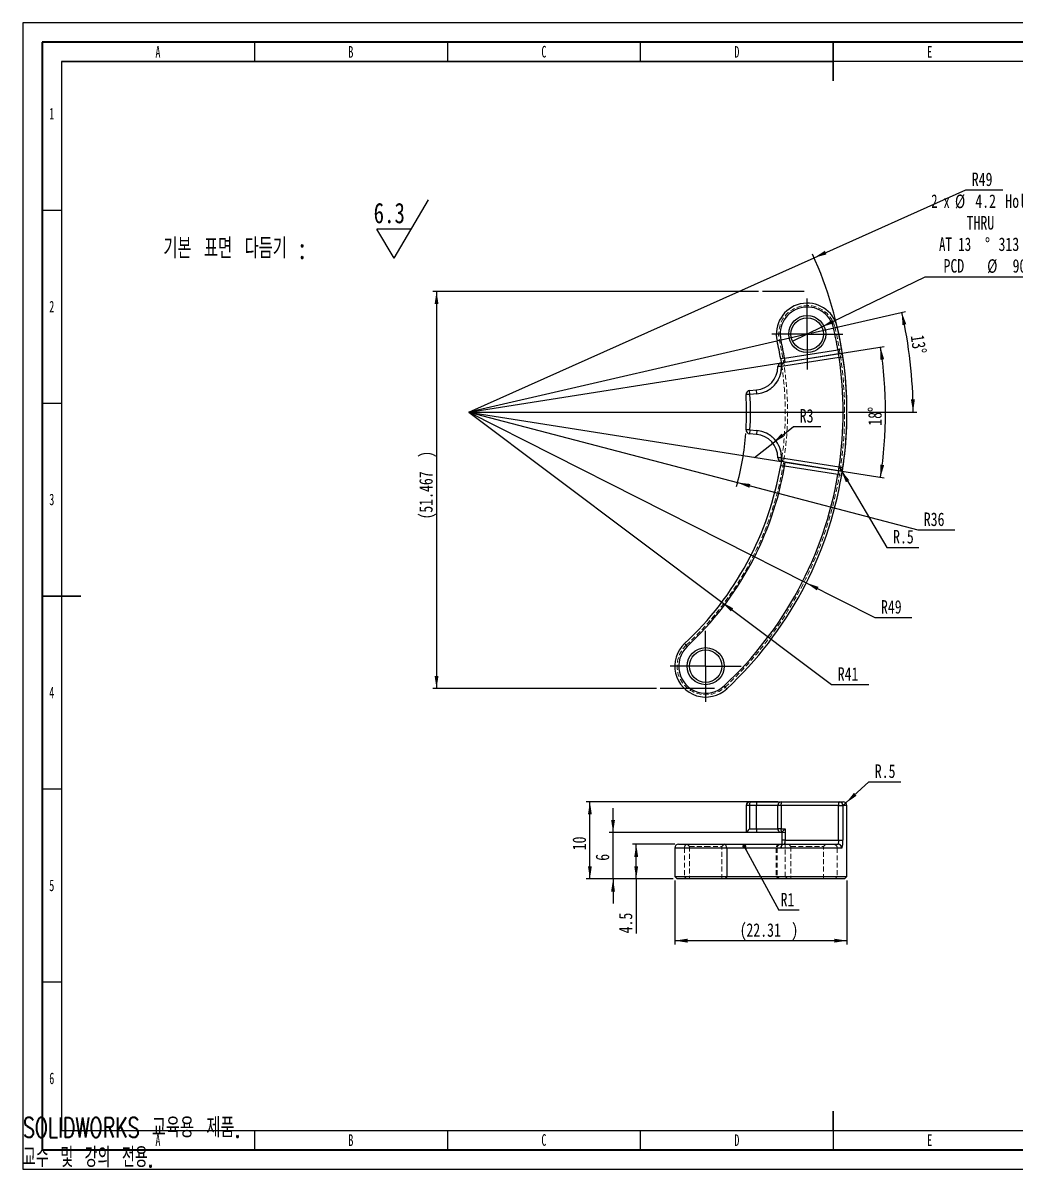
# Model space of a CAD drawing. Header units: millimetres. Extents: x 0 to 420, y 1 to 298.
# Drawn here: x 0 to 257.1, y 1 to 298 of the extents above; entities that cross this region are included whole.
import ezdxf

# ---------------------------------------------------------------- set-up
doc = ezdxf.new("R2010")
doc.units = ezdxf.units.MM
doc.linetypes.add('CENTERX2', pattern=[20.32, 12.7, -2.54, 2.54, -2.54])
doc.linetypes.add('HIDDEN', pattern=[1.905, 1.27, -0.635])
for name, color, linetype in [('SLD-0', 179, 'Continuous'), ('가는실선', 7, 'Continuous'), ('레이어10', 30, 'Continuous'), ('중심선', 1, 'CENTERX2'), ('치수선', 104, 'Continuous')]:
    doc.layers.add(name, color=color, linetype=linetype)
doc.layers.add('도면층1', color=4, linetype='Continuous', lineweight=35)
doc.layers.add('도면층2', color=3, linetype='Continuous', lineweight=25)
doc.styles.add('SLDTEXTSTYLE0', font='TXT', dxfattribs={"width": 0.681818, "bigfont": 'bigfont'})
doc.styles.add('SLDTEXTSTYLE1', font='TXT', dxfattribs={"width": 0.75})
doc.styles.add('SLDTEXTSTYLE11', font='TXT', dxfattribs={"width": 0.666667})
doc.styles.add('SLDTEXTSTYLE12', font='TXT', dxfattribs={"width": 0.7})
doc.styles.add('SLDTEXTSTYLE13', font='TXT', dxfattribs={"width": 0.7, "bigfont": 'bigfont'})
doc.styles.add('SLDTEXTSTYLE14', font='TXT', dxfattribs={"width": 0.645455, "bigfont": 'bigfont'})
doc.styles.add('SLDTEXTSTYLE7', font='TXT', dxfattribs={"width": 0.638186})
doc.dimstyles.new('SLDDIMSTYLE0', dxfattribs={"dimtxt": 3.5, "dimasz": 3.302, "dimexe": 0, "dimexo": 0.0625, "dimgap": 0.875, "dimtad": 1, "dimdec": 3, "dimlfac": 0.5, "dimrnd": 1e-09, "dimzin": 12, "dimdsep": 46, "dimtxsty": 'SLDTEXTSTYLE1', "dimsah": 1, "dimcen": 0.09, "dimadec": 0, "dimazin": 3, "dimtfac": 1, "dimtdec": 3, "dimtmove": 0, "dimatfit": 0, "dimfxl": 1, "dimfrac": 2, "dimtolj": 1, "dimtzin": 12, "dimarcsym": 0})
doc.dimstyles.new('SLDDIMSTYLE1', dxfattribs={"dimtxt": 3.5, "dimasz": 3.302, "dimexe": 0, "dimexo": 0.0625, "dimgap": 0.875, "dimtad": 0, "dimtih": 1, "dimtoh": 1, "dimdec": 3, "dimlfac": 0.5, "dimrnd": 1e-09, "dimzin": 12, "dimdsep": 46, "dimtxsty": 'SLDTEXTSTYLE1', "dimsah": 1, "dimcen": 0, "dimadec": 0, "dimazin": 3, "dimtfac": 1, "dimtdec": 3, "dimtofl": 0, "dimtmove": 0, "dimatfit": 3, "dimfxl": 1, "dimfrac": 2, "dimtolj": 1, "dimtzin": 12, "dimarcsym": 0})
doc.dimstyles.new('SLDDIMSTYLE2', dxfattribs={"dimtxt": 3.5, "dimasz": 3.302, "dimexe": 0, "dimexo": 0.0625, "dimgap": 0.875, "dimtad": 1, "dimdec": 3, "dimlfac": 0.5, "dimrnd": 1e-09, "dimzin": 12, "dimdsep": 46, "dimtxsty": 'SLDTEXTSTYLE1', "dimsah": 1, "dimcen": 0.09, "dimadec": 0, "dimazin": 3, "dimtfac": 1, "dimtdec": 3, "dimtofl": 0, "dimtmove": 0, "dimatfit": 3, "dimfxl": 1, "dimfrac": 2, "dimtolj": 1, "dimtzin": 12, "dimarcsym": 0})
doc.dimstyles.new('SLDDIMSTYLE3', dxfattribs={"dimtxt": 0.18, "dimasz": 1.016, "dimexe": 0, "dimexo": 0.0625, "dimgap": 0, "dimtad": 0, "dimtih": 1, "dimtoh": 1, "dimdec": 0, "dimrnd": 1e-09, "dimzin": 0, "dimdsep": 46, "dimtxsty": 'Standard', "dimblk1": 'DOT', "dimblk2": 'DOT', "dimsah": 1, "dimcen": 0.09, "dimadec": 0, "dimazin": 0, "dimtfac": 1.016, "dimtdec": 0, "dimtofl": 0, "dimtmove": 0, "dimatfit": 3, "dimldrblk": 'DOT', "dimfxl": 1, "dimfrac": 2, "dimtolj": 1, "dimtzin": 0, "dimarcsym": 0})
doc.dimstyles.new('SLDDIMSTYLE4', dxfattribs={"dimtxt": 3.5, "dimasz": 3.302, "dimexe": 0, "dimexo": 0.0625, "dimgap": 0.875, "dimtad": 1, "dimdec": 4, "dimlfac": 0.5, "dimzin": 12, "dimdsep": 46, "dimtxsty": 'SLDTEXTSTYLE1', "dimsah": 1, "dimcen": 0.09, "dimazin": 3, "dimtfac": 1, "dimtofl": 0, "dimtmove": 0, "dimatfit": 3, "dimfxl": 1, "dimfrac": 2, "dimtolj": 1, "dimtzin": 12, "dimarcsym": 0})
doc.dimstyles.new('SLDDIMSTYLE5', dxfattribs={"dimtxt": 3.5, "dimasz": 3.302, "dimexe": 0, "dimexo": 0.0625, "dimgap": 0.875, "dimtad": 0, "dimtih": 1, "dimtoh": 1, "dimdec": 3, "dimlfac": 0.5, "dimrnd": 1e-09, "dimzin": 12, "dimdsep": 46, "dimtxsty": 'SLDTEXTSTYLE1', "dimblk1": 'NONE', "dimsah": 1, "dimcen": 0, "dimadec": 0, "dimazin": 3, "dimtfac": 1, "dimtdec": 3, "dimtmove": 0, "dimatfit": 3, "dimldrblk": 'NONE', "dimfxl": 1, "dimfrac": 2, "dimtolj": 1, "dimtzin": 12, "dimarcsym": 0})

# ---------------------------------------------------------------- blocks, each defined once
blk = doc.blocks.new('SW_NOTE_0')
at = {"layer": '가는실선', "color": 0}
for p, q in [((59.78, 1.56), (68.7, 16.68)), ((59.78, 1.56), (55.32, 9.12)), ((64.24, 9.12), (55.32, 9.12))]:
    blk.add_line(p, q, dxfattribs=at)
at = {"layer": '가는실선', "color": 0, "attachment_point": 1}
for s, insert, char_height, style in [('6.3', (54.49, 15.94), 5.292, 'SLDTEXTSTYLE1'), ('기본 표면 다듬기 :', (0, 6.82), 5.2917, 'SLDTEXTSTYLE0')]:
    blk.add_mtext(s, dxfattribs=dict(at, insert=insert, char_height=char_height, style=style))
blk = doc.blocks.new('_D')
at = {"layer": '치수선', "transparency": 16777216}
for p, q in [((152.94, 88.19), (152.94, 94.54)), ((195.63, 88.19), (151.94, 88.19)), ((152.94, 76.19), (152.94, 88.19)), ((168.54, 76.19), (151.94, 76.19)), ((152.94, 76.19), (152.94, 69.84))]:
    blk.add_line(p, q, dxfattribs=at)
for points in [[(152.94, 88.19), (153.44, 91.49), (152.43, 91.49)], [(152.94, 76.19), (152.43, 72.89), (153.44, 72.89)]]:
    blk.add_solid(points, dxfattribs=at)
at = {"layer": '치수선', "transparency": 16777216, "insert": (148.42, 80.89), "char_height": 3.5, "attachment_point": 1, "rotation": 90, "style": 'SLDTEXTSTYLE1'}
blk.add_mtext('6', dxfattribs=at)
blk = doc.blocks.new('_D_1')
at = {"layer": '레이어10', "transparency": 16777216}
for p, q in [((195.63, 96.19), (145.94, 96.19)), ((146.94, 76.19), (146.94, 96.19)), ((168.54, 76.19), (145.94, 76.19))]:
    blk.add_line(p, q, dxfattribs=at)
for points in [[(146.94, 96.19), (146.43, 92.89), (147.44, 92.89)], [(146.94, 76.19), (147.44, 79.49), (146.43, 79.49)]]:
    blk.add_solid(points, dxfattribs=at)
at = {"layer": '레이어10', "transparency": 16777216, "insert": (142.42, 83.6), "char_height": 3.5, "attachment_point": 1, "rotation": 90, "style": 'SLDTEXTSTYLE1'}
blk.add_mtext('10', dxfattribs=at)
blk = doc.blocks.new('_D_2')
at = {"layer": '치수선', "transparency": 16777216}
for p, q in [((213.29, 95.87), (219.18, 101.35)), ((219.18, 101.35), (227.48, 101.35)), ((212.56, 95.19), (213.29, 95.87))]:
    blk.add_line(p, q, dxfattribs=at)
blk.add_solid([(213.29, 95.87), (216.05, 97.74), (215.36, 98.49)], dxfattribs=at)
at = {"layer": '치수선', "transparency": 16777216, "insert": (220.77, 105.86), "char_height": 3.5, "attachment_point": 1, "style": 'SLDTEXTSTYLE1'}
blk.add_mtext('R.5', dxfattribs=at)
blk = doc.blocks.new('_D_3')
at = {"layer": '치수선', "transparency": 16777216}
for p, q in [((168.94, 85.19), (157.94, 85.19)), ((158.94, 76.19), (158.94, 85.19)), ((168.54, 76.19), (157.94, 76.19)), ((158.94, 76.19), (158.94, 62.08))]:
    blk.add_line(p, q, dxfattribs=at)
for points in [[(158.94, 85.19), (158.43, 81.89), (159.44, 81.89)], [(158.94, 76.19), (159.44, 79.49), (158.43, 79.49)]]:
    blk.add_solid(points, dxfattribs=at)
at = {"layer": '치수선', "transparency": 16777216, "insert": (154.42, 62.08), "char_height": 3.5, "attachment_point": 1, "rotation": 90, "style": 'SLDTEXTSTYLE1'}
blk.add_mtext('4.5', dxfattribs=at)
blk = doc.blocks.new('_D_4')
at = {"layer": '레이어10', "transparency": 16777216}
for p, q in [((168.94, 75.79), (168.94, 59.19)), ((213.56, 75.79), (213.56, 59.19)), ((168.94, 60.19), (213.56, 60.19))]:
    blk.add_line(p, q, dxfattribs=at)
for points in [[(168.94, 60.19), (172.24, 59.68), (172.24, 60.7)], [(213.56, 60.19), (210.25, 60.7), (210.25, 59.68)]]:
    blk.add_solid(points, dxfattribs=at)
at = {"layer": '레이어10', "transparency": 16777216, "char_height": 3.5, "attachment_point": 1, "style": 'SLDTEXTSTYLE1'}
for s, insert in [('(', (185.78, 64.7)), ('22.31', (187.5, 64.7)), (')', (199.14, 64.7))]:
    blk.add_mtext(s, dxfattribs=dict(at, insert=insert))
blk = doc.blocks.new('SW_NOTE_0_1')
at = {"layer": '치수선', "color": 0}
blk.add_line((5.3, 0), (0, 0), dxfattribs=at)
at = {"layer": '치수선', "color": 0, "insert": (0.49, 4.5), "char_height": 3.5, "attachment_point": 1, "style": 'SLDTEXTSTYLE1'}
blk.add_mtext('R1', dxfattribs=at)
blk = doc.blocks.new('_Dot')
at = {"color": 0, "linetype": 'ByBlock', "lineweight": -2}
blk.add_line((-0.5, 0), (-1, 0), dxfattribs=at)
at = {"color": 0, "linetype": 'ByBlock', "const_width": 0.5}
blk.add_lwpolyline([(-0.25, 0, 1), (0.25, 0, 1)], format="xyb", close=True, dxfattribs=at)
blk = doc.blocks.new('_D_5')
at = {"layer": '치수선', "transparency": 16777216}
for p, q in [((204.22, 217.61), (228.71, 223.26)), ((213.96, 197.14), (231.69, 197.14))]:
    blk.add_line(p, q, dxfattribs=at)
blk.add_arc((115.56, 197.14), 115.13, 0, 13, dxfattribs=at)
for points in [[(227.74, 223.04), (227.94, 219.7), (228.93, 219.92)], [(230.69, 197.14), (231.15, 200.44), (230.13, 200.43)]]:
    blk.add_solid(points, dxfattribs=at)
at = {"layer": '치수선', "transparency": 16777216, "insert": (233.53, 217.38), "char_height": 3.5, "attachment_point": 1, "rotation": 278.0509, "style": 'SLDTEXTSTYLE1'}
blk.add_mtext('13°', dxfattribs=at)
blk = doc.blocks.new('_D_6')
at = {"layer": '치수선', "transparency": 16777216}
for p, q in [((197.46, 210.11), (223.21, 214.19)), ((197.46, 184.16), (223.21, 180.08))]:
    blk.add_line(p, q, dxfattribs=at)
blk.add_arc((115.56, 197.14), 108, 351, 9, dxfattribs=at)
for points in [[(222.23, 214.03), (222.19, 210.69), (223.2, 210.83)], [(222.23, 180.24), (223.2, 183.44), (222.19, 183.58)]]:
    blk.add_solid(points, dxfattribs=at)
at = {"layer": '치수선', "transparency": 16777216, "insert": (219.04, 193.62), "char_height": 3.5, "attachment_point": 1, "rotation": 90, "style": 'SLDTEXTSTYLE1'}
blk.add_mtext('18°', dxfattribs=at)
blk = doc.blocks.new('_D_7')
at = {"layer": '레이어10', "transparency": 16777216}
for p, q in [((190.63, 228.43), (106.19, 228.43)), ((107.19, 228.43), (107.19, 125.5)), ((164.18, 125.5), (106.19, 125.5))]:
    blk.add_line(p, q, dxfattribs=at)
for points in [[(107.19, 228.43), (106.69, 225.13), (107.7, 225.13)], [(107.19, 125.5), (107.7, 128.8), (106.69, 128.8)]]:
    blk.add_solid(points, dxfattribs=at)
at = {"layer": '레이어10', "transparency": 16777216, "char_height": 3.5, "attachment_point": 1, "rotation": 90, "style": 'SLDTEXTSTYLE1'}
for s, insert in [(')', (102.68, 185.31)), ('51.467', (102.68, 171.09)), ('(', (102.68, 169.37))]:
    blk.add_mtext(s, dxfattribs=dict(at, insert=insert))
blk = doc.blocks.new('_D_8')
at = {"layer": '치수선', "transparency": 16777216}
for p, q in [((115.56, 197.14), (185.2, 178.87)), ((185.2, 178.87), (231.89, 166.63)), ((231.89, 166.63), (241.48, 166.63))]:
    blk.add_line(p, q, dxfattribs=at)
blk.add_arc((115.56, 197.14), 72, 344.5091, 355.5777, dxfattribs=at)
blk.add_solid([(185.2, 178.87), (188.27, 177.54), (188.52, 178.53)], dxfattribs=at)
at = {"layer": '치수선', "transparency": 16777216, "insert": (233.47, 171.14), "char_height": 3.5, "attachment_point": 1, "style": 'SLDTEXTSTYLE1'}
blk.add_mtext('R36', dxfattribs=at)
blk = doc.blocks.new('_D_9')
at = {"layer": '치수선', "transparency": 16777216}
for p, q in [((194.33, 189.14), (199.73, 193.43)), ((199.73, 193.43), (206.74, 193.43)), ((189.63, 185.4), (194.33, 189.14))]:
    blk.add_line(p, q, dxfattribs=at)
blk.add_solid([(194.33, 189.14), (197.23, 190.79), (196.6, 191.59)], dxfattribs=at)
at = {"layer": '치수선', "transparency": 16777216, "insert": (201.32, 197.94), "char_height": 3.5, "attachment_point": 1, "style": 'SLDTEXTSTYLE1'}
blk.add_mtext('R3', dxfattribs=at)
blk = doc.blocks.new('_D_10')
at = {"layer": '치수선', "transparency": 16777216}
for p, q in [((205.02, 237.14), (244.33, 254.72)), ((244.33, 254.72), (253.92, 254.72)), ((115.56, 197.14), (205.02, 237.14))]:
    blk.add_line(p, q, dxfattribs=at)
blk.add_arc((115.56, 197.14), 98, 350.9939, 24.6765, dxfattribs=at)
blk.add_solid([(205.02, 237.14), (208.24, 238.02), (207.83, 238.95)], dxfattribs=at)
at = {"layer": '치수선', "transparency": 16777216, "insert": (245.91, 259.23), "char_height": 3.5, "attachment_point": 1, "style": 'SLDTEXTSTYLE1'}
blk.add_mtext('R49', dxfattribs=at)
blk = doc.blocks.new('_D_11')
at = {"layer": '치수선', "transparency": 16777216}
for p, q in [((207.03, 219.22), (233.83, 232.23)), ((233.83, 232.23), (264.79, 232.23)), ((199.47, 215.55), (207.03, 219.22))]:
    blk.add_line(p, q, dxfattribs=at)
blk.add_solid([(207.03, 219.22), (210.22, 220.2), (209.77, 221.12)], dxfattribs=at)
at = {"layer": '치수선', "transparency": 16777216, "char_height": 3.5, "attachment_point": 1}
for s, insert, style in [('2 x', (235.42, 253.58), 'SLDTEXTSTYLE11'), ('%%c', (241.54, 253.52), 'SLDTEXTSTYLE1'), ('4.2', (246.82, 253.58), 'SLDTEXTSTYLE1'), ('Hole', (254.6, 253.58), 'SLDTEXTSTYLE1'), ('THRU', (244.57, 247.97), 'SLDTEXTSTYLE1'), ('AT 13', (237.41, 242.41), 'SLDTEXTSTYLE12'), ('%%d', (249.31, 242.36), 'SLDTEXTSTYLE1'), ('313', (252.84, 242.41), 'SLDTEXTSTYLE1'), ('%%d', (260.58, 242.36), 'SLDTEXTSTYLE1'), ('PCD', (238.58, 236.8), 'SLDTEXTSTYLE1'), ('%%c', (249.89, 236.75), 'SLDTEXTSTYLE1'), ('90', (256.48, 236.8), 'SLDTEXTSTYLE1')]:
    blk.add_mtext(s, dxfattribs=dict(at, insert=insert, style=style))
blk = doc.blocks.new('_None')
blk = doc.blocks.new('_D_12')
at = {"layer": '치수선', "transparency": 16777216}
for p, q in [((211.51, 182.95), (212.02, 182.09)), ((212.02, 182.09), (223.92, 162.1)), ((223.92, 162.1), (232.22, 162.1))]:
    blk.add_line(p, q, dxfattribs=at)
blk.add_arc((211.51, 182.95), 1, 306, 345.7575, dxfattribs=at)
blk.add_solid([(212.02, 182.09), (213.28, 178.99), (214.15, 179.51)], dxfattribs=at)
at = {"layer": '치수선', "transparency": 16777216, "insert": (225.51, 166.61), "char_height": 3.5, "attachment_point": 1, "style": 'SLDTEXTSTYLE1'}
blk.add_mtext('R.5', dxfattribs=at)
blk = doc.blocks.new('_D_13')
at = {"layer": '치수선', "transparency": 16777216}
for p, q in [((115.56, 197.14), (181.13, 147.9)), ((181.13, 147.9), (209.58, 126.53)), ((209.58, 126.53), (219.18, 126.53))]:
    blk.add_line(p, q, dxfattribs=at)
blk.add_solid([(181.13, 147.9), (183.46, 145.51), (184.07, 146.32)], dxfattribs=at)
at = {"layer": '치수선', "transparency": 16777216, "insert": (211.17, 131.04), "char_height": 3.5, "attachment_point": 1, "style": 'SLDTEXTSTYLE1'}
blk.add_mtext('R41', dxfattribs=at)
blk = doc.blocks.new('_D_14')
at = {"layer": '치수선', "transparency": 16777216}
for p, q in [((115.56, 197.14), (203.01, 152.91)), ((203.01, 152.91), (220.79, 143.92)), ((220.79, 143.92), (230.38, 143.92))]:
    blk.add_line(p, q, dxfattribs=at)
blk.add_solid([(203.01, 152.91), (205.73, 150.97), (206.18, 151.87)], dxfattribs=at)
at = {"layer": '치수선', "transparency": 16777216, "insert": (222.37, 148.43), "char_height": 3.5, "attachment_point": 1, "style": 'SLDTEXTSTYLE1'}
blk.add_mtext('R49', dxfattribs=at)
blk = doc.blocks.new('SW_CENTERMARKSYMBOL_0')
at = {"layer": '중심선', "color": 0}
for p, q in [((0, 5), (0, 9.2)), ((0, 0), (0, 5)), ((-5, 0), (-9.2, 0)), ((0, 0), (-5, 0)), ((0, 0), (0, -5)), ((0, 0), (5, 0)), ((5, 0), (9.2, 0)), ((0, -5), (0, -9.2))]:
    blk.add_line(p, q, dxfattribs=at)
blk = doc.blocks.new('SW_CENTERMARKSYMBOL_1')
at = {"layer": '중심선', "color": 0}
for p, q in [((0, 5), (0, 9.2)), ((0, 0), (0, 5)), ((-5, 0), (-9.2, 0)), ((0, 0), (-5, 0)), ((0, 0), (0, -5)), ((0, 0), (5, 0)), ((5, 0), (9.2, 0)), ((0, -5), (0, -9.2))]:
    blk.add_line(p, q, dxfattribs=at)

msp = doc.modelspace()

# ---------------------------------------------------------------- linework, layer by layer
at = {"color": 7, "linetype": 'Continuous', "lineweight": 25}
for p, q in [((210.06908, 218.9563), (211.04345, 219.18125)), ((196.4279, 215.80698), (195.45353, 215.58203)), ((197.37093, 211.10685), (196.3852, 210.93853)), ((196.47471, 209.95244), (211.35586, 212.30938)), ((211.5123, 211.32169), (196.63115, 208.96475)), ((197.37093, 211.10685), (211.19943, 213.29707)), ((212.18545, 213.46368), (211.19943, 213.29707)), ((211.5123, 211.32169), (211.35586, 212.30938)), ((211.5123, 211.32169), (212.50154, 211.46794)), ((196.63115, 208.96475), (195.63124, 208.95102)), ((196.63115, 208.96475), (196.47471, 209.95244)), ((188.33209, 202.75053), (190.09332, 202.88641)), ((188.409, 201.7535), (188.33209, 202.75053)), ((190.17024, 201.88937), (190.09332, 202.88641)), ((188.409, 201.7535), (187.41101, 201.69024)), ((190.17024, 201.88937), (188.409, 201.7535)), ((188.409, 192.5186), (187.41101, 192.58185)), ((188.409, 192.5186), (188.33209, 191.52156)), ((190.09332, 191.38569), (188.33209, 191.52156)), ((188.409, 192.5186), (190.17024, 192.38272)), ((190.17024, 192.38272), (190.09332, 191.38569)), ((196.63115, 185.30734), (195.63124, 185.32107)), ((196.47471, 184.31965), (196.63115, 185.30734)), ((211.35586, 181.96271), (196.47471, 184.31965)), ((196.63115, 185.30734), (211.5123, 182.9504)), ((196.3852, 183.33356), (197.37093, 183.16524)), ((211.19943, 180.97502), (197.37093, 183.16524)), ((211.35586, 181.96271), (211.5123, 182.9504)), ((211.5123, 182.9504), (212.50154, 182.80415)), ((211.19943, 180.97502), (212.18545, 180.80841)), ((172.16105, 136.43369), (171.47905, 137.16504)), ((181.70902, 126.19474), (182.39102, 125.46338)), ((187.409, 95.18791), (187.409, 88.19088)), ((188.33209, 95.18791), (187.409, 95.18791)), ((190.09332, 95.18791), (188.33209, 95.18791)), ((188.33209, 95.18791), (188.33209, 89.18791)), ((188.409, 96.18791), (190.17024, 96.18791)), ((190.09332, 89.18791), (190.09332, 95.18791)), ((195.63124, 95.18791), (190.09332, 95.18791)), ((190.17024, 96.18791), (196.63115, 96.18791)), ((196.47471, 95.18791), (195.63124, 95.18791)), ((195.63124, 89.18791), (195.63124, 95.18791)), ((211.35586, 95.18791), (196.47471, 95.18791)), ((196.47471, 95.18791), (196.47471, 89.18791)), ((196.63115, 96.18791), (211.5123, 96.18791)), ((211.35586, 86.18791), (211.35586, 95.18791)), ((211.35586, 95.18791), (212.50154, 95.18791)), ((211.5123, 96.18791), (212.55518, 96.18791)), ((212.50154, 95.18791), (212.50154, 86.18791)), ((213.55518, 95.18791), (212.50154, 95.18791)), ((213.55518, 76.78791), (213.55518, 95.18791)), ((188.33209, 89.18791), (190.09332, 89.18791)), ((190.09332, 89.18791), (195.63124, 89.18791)), ((196.47471, 89.18791), (195.63124, 89.18791)), ((196.47471, 89.18791), (197.52737, 89.18791)), ((197.52737, 89.18791), (197.52737, 86.18791)), ((190.17024, 88.18791), (187.41187, 88.18791)), ((196.63115, 88.18791), (190.17024, 88.18791)), ((196.6838, 88.18791), (196.63115, 88.18791)), ((196.68269, 86.18798), (196.68232, 86.0794)), ((196.6838, 88.20023), (196.6838, 86.18791)), ((197.52737, 86.18791), (196.6838, 86.18791)), ((197.52737, 86.18791), (211.35586, 86.18791)), ((211.35586, 86.18791), (212.50154, 86.18791)), ((168.93504, 84.18791), (168.93504, 76.78791)), ((182.39102, 84.18791), (168.93504, 84.18791)), ((169.93504, 85.18791), (181.70902, 85.18791)), ((181.70902, 85.18791), (211.19943, 85.18791)), ((182.39102, 84.18791), (182.39102, 76.78791)), ((212.18545, 84.18791), (182.39102, 84.18791)), ((168.93504, 76.78791), (169.53504, 76.18791)), ((168.93504, 76.78791), (182.39102, 76.78791)), ((181.98182, 76.18791), (169.53504, 76.18791)), ((182.39102, 76.78791), (181.98182, 76.18791)), ((212.95518, 76.18791), (181.98182, 76.18791)), ((182.39102, 76.78791), (213.55518, 76.78791)), ((212.95518, 76.18791), (213.55518, 76.78791))]:
    msp.add_line(p, q, dxfattribs=at)
at = {"color": 7, "linetype": 'HIDDEN', "lineweight": 18}
for p, q in [((210.45883, 219.04628), (211.04345, 219.18125)), ((196.03815, 215.717), (195.45353, 215.58203)), ((195.63124, 208.95102), (196.63115, 208.96475)), ((196.47471, 209.95244), (196.63115, 208.96475)), ((196.63115, 208.96475), (196.69604, 208.97503)), ((190.09332, 202.88641), (190.17024, 201.88937)), ((187.41187, 201.67657), (190.17024, 201.88937)), ((190.17024, 192.38272), (187.41187, 192.59552)), ((190.09332, 191.38569), (190.17024, 192.38272)), ((195.63124, 185.32107), (196.63115, 185.30734)), ((196.47471, 184.31965), (196.63115, 185.30734)), ((196.69604, 185.29706), (196.63115, 185.30734)), ((171.47905, 137.16504), (171.88825, 136.72623)), ((182.39102, 125.46338), (181.98182, 125.90219)), ((187.409, 95.18791), (187.41101, 95.18791)), ((187.41101, 88.18801), (187.41101, 95.18791)), ((187.41101, 95.18791), (187.55518, 95.18791)), ((188.33209, 95.18791), (187.41101, 95.18791)), ((187.55518, 88.18791), (187.55518, 95.18791)), ((188.33209, 89.18791), (188.33209, 95.18791)), ((188.33209, 95.18791), (190.09332, 95.18791)), ((190.09332, 95.18791), (195.63124, 95.18791)), ((190.09332, 89.18791), (190.09332, 95.18791)), ((196.47471, 95.18791), (195.63124, 95.18791)), ((195.63181, 89.18791), (195.63181, 95.18791)), ((196.47471, 89.18791), (196.47471, 95.18791)), ((196.47471, 95.18791), (211.35586, 95.18791)), ((211.35586, 95.18791), (212.50154, 95.18791)), ((211.35586, 95.18791), (211.35586, 86.18791)), ((212.50154, 86.18791), (212.50154, 95.18791)), ((212.50154, 95.18791), (213.55518, 95.18791)), ((190.09332, 89.18791), (188.33209, 89.18791)), ((195.63124, 89.18791), (190.09332, 89.18791)), ((196.47471, 89.18791), (195.63124, 89.18791)), ((197.52737, 89.18791), (196.47471, 89.18791)), ((197.52737, 86.18791), (197.52737, 89.18791)), ((196.69604, 88.18791), (196.6838, 88.18791)), ((196.6838, 86.18791), (196.6943, 86.18791)), ((197.52737, 86.18791), (196.68504, 86.18791)), ((196.6943, 88.18799), (196.6943, 86.18791)), ((197.55518, 88.18791), (196.69604, 88.18791)), ((211.35586, 86.18791), (197.52737, 86.18791)), ((197.55518, 76.78791), (197.55518, 88.18791)), ((211.35586, 86.18791), (212.50154, 86.18791)), ((168.93504, 84.18791), (171.47905, 84.18791)), ((171.47905, 84.18791), (171.47905, 76.78791)), ((171.47905, 84.18791), (196.3852, 84.18791)), ((172.13504, 85.18791), (172.73504, 84.58791)), ((172.73504, 84.58791), (176.93504, 84.58791)), ((172.73504, 84.58791), (172.73504, 76.18791)), ((176.93504, 84.58791), (181.13504, 84.58791)), ((181.13504, 84.58791), (181.73504, 85.18791)), ((181.13504, 76.18791), (181.13504, 84.58791)), ((195.24849, 84.18791), (195.24849, 76.78791)), ((211.04345, 84.18791), (195.25083, 84.18791)), ((196.3852, 84.18791), (195.45353, 84.18791)), ((195.45353, 84.18791), (195.45353, 76.78791)), ((197.37093, 85.18791), (197.32854, 85.18699)), ((198.44849, 85.18791), (199.04849, 84.58791)), ((199.04849, 84.58791), (203.24849, 84.58791)), ((199.04849, 84.58791), (199.04849, 76.18791)), ((203.24849, 84.58791), (207.44849, 84.58791)), ((207.44849, 84.58791), (208.04849, 85.18791)), ((207.44849, 76.18791), (207.44849, 84.58791)), ((211.04345, 84.18791), (212.18545, 84.18791)), ((211.04345, 84.18791), (211.04345, 76.78791)), ((171.47905, 76.78791), (171.88825, 76.18791)), ((195.24849, 76.78791), (195.84849, 76.18791)), ((196.03815, 76.18791), (195.45353, 76.78791)), ((198.15518, 76.18791), (197.55518, 76.78791)), ((210.45883, 76.18791), (211.04345, 76.78791))]:
    msp.add_line(p, q, dxfattribs=at)
at = {"color": 7, "linetype": 'Continuous', "lineweight": 25}
for centre, radius in [((203.24849, 217.38164), 4.8), ((203.24849, 217.38164), 4.2), ((176.93504, 131.31421), 4.8), ((176.93504, 131.31421), 4.2)]:
    msp.add_circle(centre, radius, dxfattribs=at)
for centre, radius, start, end in [((203.24849, 217.38164), 8, 13, 193), ((203.24849, 217.38164), 7, 13, 193), ((115.55518, 197.13605), 97, 9.5906886, 13), ((115.55518, 197.13605), 98, 9.5906886, 13), ((115.55518, 197.13605), 82, 9.6903273, 13), ((115.55518, 197.13605), 83, 9.6903273, 13), ((211.5123, 211.32169), 1, 8.4093114, 99), ((115.55518, 197.13605), 97, 351.5906886, 8.4093114), ((115.55518, 197.13605), 98, 351.5906886, 8.4093114), ((189.63181, 208.86863), 6, 274.4114343, 0.7867893), ((189.63181, 208.86863), 7, 274.4114343, 0.7867893), ((196.63115, 208.96475), 1, 99, 180.7867893), ((188.409, 201.7535), 1, 94.4114343, 183.626536), ((115.55518, 197.13605), 72, 356.373464, 3.626536), ((115.55518, 197.13605), 73, 356.373464, 3.626536), ((188.409, 192.5186), 1, 176.373464, 265.5885657), ((189.63181, 185.40346), 6, 359.2132107, 85.5885657), ((189.63181, 185.40346), 7, 359.2132107, 85.5885657), ((196.63115, 185.30734), 1, 179.2132107, 261), ((115.55518, 197.13605), 82, 313, 350.3096727), ((115.55518, 197.13605), 83, 313, 350.3096727), ((211.5123, 182.9504), 1, 261, 351.5906886), ((115.55518, 197.13605), 97, 313, 350.4093114), ((115.55518, 197.13605), 98, 313, 350.4093114), ((176.93504, 131.31421), 8, 133, 313), ((176.93504, 131.31421), 7, 133, 313), ((188.409, 95.18791), 1, 90, 180), ((191.63999, 95.43644), 3.31723, 166.9066388, 184.2965284), ((193.40122, 95.43644), 3.31723, 166.9066388, 184.2965284), ((196.6312, 95.18796), 0.99995, 90.0027013, 180.002701), ((198.19015, 95.4318), 1.73269, 154.1265951, 188.0914528), ((213.0713, 95.4318), 1.73269, 154.1265951, 188.0914528), ((211.50689, 95.19326), 0.99467, 359.6920065, 89.6886591), ((212.55518, 95.18791), 1, 0, 90), ((193.40122, 88.93939), 3.31723, 175.7034716, 193.0933612), ((196.6312, 89.18787), 0.99995, 179.997299, 269.9972987), ((198.19015, 88.94403), 1.73269, 171.9085472, 205.8734049), ((169.93504, 84.18791), 1, 90, 180), ((181.51295, 84.32163), 0.88819, 351.3410534, 77.246794), ((211.19239, 84.19485), 0.99309, 359.5996186, 89.5939431)]:
    msp.add_arc(centre, radius, start, end, dxfattribs=at)
at = {"color": 7, "linetype": 'HIDDEN', "lineweight": 18}
for centre, radius, start, end in [((203.24849, 217.38164), 7.4, 13, 193), ((115.55518, 197.13605), 97.4, 313, 13), ((115.55518, 197.13605), 82.6, 313, 13), ((189.63181, 208.86863), 7, 274.4114343, 0.7867893), ((197.6838, 209.13148), 1, 99, 188.3096727), ((115.55518, 197.13605), 82, 351.6987463, 8.3012537), ((189.63181, 185.40346), 7, 359.2132107, 85.5885657), ((197.6838, 185.14062), 1, 171.6903273, 261), ((176.93504, 131.31421), 7.4, 133, 313), ((188.41001, 95.18891), 0.999, 90.0574813, 180.0573662), ((188.55518, 95.18791), 1, 90, 180), ((191.63999, 95.43644), 3.31723, 166.9066388, 184.2965284), ((193.40122, 95.43644), 3.31723, 166.9066388, 184.2965284), ((196.63181, 95.18791), 1, 90, 180), ((198.19015, 95.4318), 1.73269, 154.1265951, 188.0914528), ((213.0713, 95.4318), 1.73269, 154.1265951, 188.0914528), ((211.50689, 95.19326), 0.99467, 359.6920065, 89.6886591), ((193.40122, 88.93939), 3.31723, 175.7034716, 193.0933612), ((196.63181, 89.18791), 1, 180, 270), ((198.19015, 88.94403), 1.73269, 171.9085472, 205.8734049), ((172.35712, 84.32163), 0.88819, 102.753206, 188.6589466), ((196.24849, 84.18791), 1, 90, 180), ((196.44088, 84.20057), 0.98743, 90.7533884, 180.7340781), ((197.37812, 84.195), 0.99294, 90.414639, 180.4087228), ((197.39074, 84.18968), 1.00554, 130.9163203, 180.1006212), ((210.0561, 84.20057), 0.98743, 359.2659219, 89.2466116), ((211.19239, 84.19485), 0.99309, 359.5996186, 89.5939431)]:
    msp.add_arc(centre, radius, start, end, dxfattribs=at)
at = {"color": 7, "linetype": 'Continuous', "lineweight": 25}
for centre, major_axis, ratio, start_param, end_param in [((188.409, 89.18791), (0.99926, 0.99926), 0.038516055, 1.609293353, 3.166390621), ((197.6838, 89.18791), (0.99692, 0.99692), 0.078701707, 1.649336143, 3.063052837)]:
    msp.add_ellipse(centre, major_axis=major_axis, ratio=ratio, start_param=start_param, end_param=end_param, dxfattribs=at)
at = {"color": 7, "linetype": 'HIDDEN', "lineweight": 18}
msp.add_ellipse((197.6838, 89.18791), major_axis=(0.99692, 0.99692), ratio=0.078701707, start_param=3.063052837, end_param=3.208083986, dxfattribs=at)
at = {"color": 7, "linetype": 'Continuous', "lineweight": 25}
for points, knots in [([(196.3852, 210.93853), (196.40969, 210.79386), (196.46921, 210.44222), (196.51945, 210.12694), (196.54902, 209.94137)], [0, 0, 0, 0, 0.411397014, 1, 1, 1, 1]), ([(197.52737, 210.11916), (197.52737, 210.11916), (197.51353, 210.22662), (197.45949, 210.59137), (197.41852, 210.84705), (197.37093, 211.10685)], [0, 0, 0, 0, 0.5, 0.5, 1, 1, 1, 1]), ([(211.19943, 213.29707), (211.24611, 213.03711), (211.28692, 212.78206), (211.34153, 212.41714), (211.35586, 212.30938), (211.35586, 212.30938)], [0, 0, 0, 0, 0.5, 0.5, 1, 1, 1, 1]), ([(212.50154, 211.46794), (212.50154, 211.46794), (212.4695, 211.68786), (212.38414, 212.24195), (212.34949, 212.46321), (212.27199, 212.94488), (212.22967, 213.20196), (212.18545, 213.46368)], [0, 0, 0, 0, 0.5, 0.5, 0.75, 0.75, 1, 1, 1, 1]), ([(196.54866, 184.33071), (196.53066, 184.2162), (196.48343, 183.91584), (196.42275, 183.55614), (196.3852, 183.33356)], [0, 0, 0, 0, 0.381227549, 1, 1, 1, 1]), ([(197.37093, 183.16524), (197.41852, 183.42504), (197.45939, 183.68009), (197.51348, 184.0451), (197.52737, 184.15293), (197.52737, 184.15293)], [0, 0, 0, 0, 0.5, 0.5, 1, 1, 1, 1]), ([(211.35586, 181.96271), (211.35586, 181.96271), (211.34158, 181.85533), (211.28701, 181.49066), (211.24611, 181.23498), (211.19943, 180.97502)], [0, 0, 0, 0, 0.5, 0.5, 1, 1, 1, 1]), ([(212.18545, 180.80841), (212.2739, 181.33187), (212.3559, 181.8468), (212.44117, 182.40037), (212.46363, 182.54963), (212.49382, 182.75161), (212.50154, 182.80415), (212.50154, 182.80415)], [0, 0, 0, 0, 0.5, 0.5, 0.75, 0.75, 1, 1, 1, 1]), ([(196.68378, 86.18766), (196.68378, 86.18755), (196.68532, 86.07302), (196.68009, 85.8409), (196.66672, 85.51608), (196.65204, 85.29286), (196.64116, 85.19861), (196.63993, 85.18791)], [0, 0, 0, 0, 0.000302594, 0.322269804, 0.643068556, 0.959483056, 1, 1, 1, 1]), ([(197.37093, 85.18791), (197.41852, 85.18791), (197.45939, 85.29619), (197.51348, 85.66489), (197.52737, 85.92379), (197.52737, 86.18791)], [0, 0, 0, 0, 0.5, 0.5, 1, 1, 1, 1]), ([(211.35586, 86.18791), (211.35586, 85.9238), (211.34158, 85.66553), (211.28701, 85.29657), (211.24611, 85.18791), (211.19943, 85.18791)], [0, 0, 0, 0, 0.5, 0.5, 1, 1, 1, 1]), ([(212.18545, 84.18791), (212.2739, 84.18791), (212.3559, 84.40264), (212.44117, 84.9546), (212.46363, 85.17646), (212.49382, 85.66195), (212.50154, 85.9224), (212.50154, 86.18791)], [0, 0, 0, 0, 0.5, 0.5, 0.75, 0.75, 1, 1, 1, 1])]:
    msp.add_open_spline(points, degree=3, knots=knots, dxfattribs=at)
at = {"color": 7, "linetype": 'HIDDEN', "lineweight": 18}
for points, knots in [([(196.54902, 209.94137), (196.551, 209.92917), (196.58588, 209.71338), (196.6337, 209.39472), (196.68525, 209.04991), (196.69128, 209.00796), (196.6943, 208.98695)], [0, 0, 0, 0, 0.019517781, 0.345234354, 0.672210217, 1, 1, 1, 1]), ([(196.6943, 185.28514), (196.69295, 185.27585), (196.68957, 185.25246), (196.65419, 185.01332), (196.60427, 184.67905), (196.56074, 184.40636), (196.54866, 184.33071)], [0, 0, 0, 0, 0.217071273, 0.54620679, 0.874109942, 1, 1, 1, 1]), ([(196.3852, 84.18791), (196.47359, 84.18791), (196.55434, 84.40835), (196.63685, 84.96351), (196.65829, 85.18515), (196.68702, 85.6678), (196.6943, 85.92544), (196.6943, 86.18791)], [0, 0, 0, 0, 0.5, 0.5, 0.75, 0.75, 1, 1, 1, 1]), ([(196.6943, 86.18791), (196.6943, 85.66295), (196.66423, 85.14718), (196.58168, 84.59257), (196.54785, 84.443), (196.47147, 84.24059), (196.4294, 84.18791), (196.3852, 84.18791)], [0, 0, 0, 0, 0.5, 0.5, 0.75, 0.75, 1, 1, 1, 1]), ([(197.52737, 86.18791), (197.52737, 85.92379), (197.51353, 85.66553), (197.45949, 85.29657), (197.41852, 85.18791), (197.37093, 85.18791)], [0, 0, 0, 0, 0.5, 0.5, 1, 1, 1, 1]), ([(211.19943, 85.18791), (211.24611, 85.18791), (211.28692, 85.2962), (211.34153, 85.6649), (211.35586, 85.9238), (211.35586, 86.18791)], [0, 0, 0, 0, 0.5, 0.5, 1, 1, 1, 1]), ([(212.50154, 86.18791), (212.50154, 85.6569), (212.4695, 85.1374), (212.38414, 84.58571), (212.34949, 84.43827), (212.27199, 84.23928), (212.22967, 84.18791), (212.18545, 84.18791)], [0, 0, 0, 0, 0.5, 0.5, 0.75, 0.75, 1, 1, 1, 1]), ([(196.63993, 85.18791), (196.63228, 85.11492), (196.61733, 84.97229), (196.59139, 84.81637), (196.57015, 84.72163), (196.55855, 84.68627), (196.56675, 84.71152), (196.60825, 84.79173), (196.69652, 84.90763), (196.83994, 85.0338), (197.03636, 85.13443), (197.22309, 85.18927), (197.33698, 85.18133), (197.37082, 85.17897)], [0, 0, 0, 0, 0.118070564, 0.230715181, 0.333882345, 0.418648347, 0.494511802, 0.57171675, 0.653104702, 0.74618981, 0.848305567, 0.954930589, 1, 1, 1, 1]), ([(196.58266, 84.78239), (196.58039, 84.77052), (196.57146, 84.7239), (196.56099, 84.69479), (196.56364, 84.70131), (196.56425, 84.7028)], [0, 0, 0, 0, 0.208408788, 0.818471994, 1, 1, 1, 1])]:
    msp.add_open_spline(points, degree=3, knots=knots, dxfattribs=at)
for points in [[(196.69604, 208.97503), (196.69546, 208.97901), (196.69488, 208.98298), (196.6943, 208.98695)], [(196.6943, 185.28514), (196.69488, 185.28911), (196.69546, 185.29308), (196.69604, 185.29706)], [(196.6943, 88.18799), (196.69488, 88.18794), (196.69546, 88.18791), (196.69604, 88.18791)]]:
    msp.add_open_spline(points, degree=3, dxfattribs=at)
at = {"color": 7, "linetype": 'Continuous', "lineweight": 25}
msp.add_open_spline([(187.41187, 88.18791), (187.41158, 88.18791), (187.4113, 88.18795), (187.41101, 88.18801)], degree=3, dxfattribs=at)
at = {"layer": 'SLD-0', "color": 7}
for p, q in [((420, 298), (0, 298)), ((0, 298), (0, 1)), ((0, 1), (420, 1))]:
    msp.add_line(p, q, dxfattribs=at)
at = {"layer": '도면층1', "color": 7}
for p, q in [((415, 293), (5, 293)), ((5, 293), (5, 6)), ((5, 6), (415, 6))]:
    msp.add_line(p, q, dxfattribs=at)
at = {"layer": '도면층2', "color": 7}
for p, q in [((60, 293), (60, 288)), ((110, 293), (110, 288)), ((160, 293), (160, 288)), ((210, 283), (210, 293)), ((210, 293), (210, 288)), ((410, 288), (10, 288)), ((10, 288), (10, 11)), ((10, 288), (210, 288)), ((10, 288), (10, 149.5)), ((210, 288), (210, 283)), ((5, 249.5), (10, 249.5)), ((5, 199.5), (10, 199.5)), ((15, 149.5), (5, 149.5)), ((5, 149.5), (10, 149.5)), ((10, 149.5), (15, 149.5)), ((5, 99.5), (10, 99.5)), ((5, 49.5), (10, 49.5)), ((210, 11), (210, 16)), ((210, 16), (210, 6)), ((10, 11), (410, 11)), ((60, 11), (60, 6)), ((110, 11), (110, 6)), ((160, 11), (160, 6)), ((210, 11), (210, 6))]:
    msp.add_line(p, q, dxfattribs=at)
at = {"layer": '레이어10'}
for p, q in [((202.48851, 228.42976), (191.62729, 228.42976)), ((179.19479, 125.49644), (165.18065, 125.49644))]:
    msp.add_line(p, q, dxfattribs=at)
at = {"layer": '치수선'}
for p, q in [((203.24849, 217.38164), (115.55518, 197.13605)), ((115.55518, 197.13605), (196.47471, 209.95244)), ((115.55518, 197.13605), (212.95518, 197.13605)), ((115.55518, 197.13605), (196.47471, 184.31965))]:
    msp.add_line(p, q, dxfattribs=at)

# ---------------------------------------------------------------- block references
at = {"layer": '가는실선'}
msp.add_blockref('SW_NOTE_0', (36.40095, 235.44786), dxfattribs=at)
at = {"layer": '중심선'}
for name, p in [('SW_CENTERMARKSYMBOL_0', (203.24849, 217.38164)), ('SW_CENTERMARKSYMBOL_1', (176.93504, 131.31421))]:
    msp.add_blockref(name, p, dxfattribs=at)
at = {"layer": '치수선'}
msp.add_blockref('SW_NOTE_0_1', (195.86364, 68.08037), dxfattribs=at)

# ---------------------------------------------------------------- texts
at = {"color": 7, "linetype": 'Continuous', "char_height": 5.1381, "attachment_point": 1}
for s, insert, style in [('SOLIDWORKS 교육용 제품.', (0, 14.33051), 'SLDTEXTSTYLE13'), ('교수 및 강의 전용.', (0, 6.62336), 'SLDTEXTSTYLE14')]:
    msp.add_mtext(s, dxfattribs=dict(at, insert=insert, style=style))
at = {"layer": '도면층2', "color": 7, "char_height": 3, "attachment_point": 2, "style": 'SLDTEXTSTYLE7'}
for s, insert in [('A', (34.98602, 291.9922)), ('B', (84.98602, 291.9922)), ('C', (135.01353, 292.0432)), ('D', (185.01353, 291.9922)), ('E', (234.98602, 291.9922)), ('1', (7.47838, 275.9982)), ('2', (7.47838, 225.9982)), ('3', (7.47838, 176.0237)), ('4', (7.47838, 125.9922)), ('5', (7.47838, 76.0177)), ('6', (7.47838, 26.0237)), ('A', (34.98602, 9.9922)), ('B', (84.98602, 9.9922)), ('C', (135.01353, 10.0432)), ('D', (185.01353, 9.9922)), ('E', (234.98602, 9.9922))]:
    msp.add_mtext(s, dxfattribs=dict(at, insert=insert))

# ---------------------------------------------------------------- dimensions: what is measured, and where the dimension line sits
at = {"layer": '레이어10'}
dim = msp.add_linear_dim(base=(107.19479, 125.49644), p1=(191.62729, 228.42976), p2=(165.18065, 125.49644), angle=90, text='(<>)', dimstyle='SLDDIMSTYLE2', dxfattribs=at)
dim.commit()
dim.dimension.update_dxf_attribs({"geometry": '_D_7', "text_midpoint": (107.19479, 178.20216), "dimtype": 160})
dim = msp.add_linear_dim(base=(146.93504, 96.18791), p1=(169.53504, 76.18791), p2=(196.63115, 96.18791), angle=90, dimstyle='SLDDIMSTYLE0', dxfattribs=at)
dim.commit()
dim.dimension.update_dxf_attribs({"geometry": '_D_1', "text_midpoint": (146.93504, 86.18791), "dimtype": 160})
dim = msp.add_linear_dim(base=(213.55518, 60.18791), p1=(168.93504, 76.78791), p2=(213.55518, 76.78791), text='(<>)', dimstyle='SLDDIMSTYLE2', dxfattribs=at)
dim.commit()
dim.dimension.update_dxf_attribs({"geometry": '_D_4', "text_midpoint": (193.32112, 60.18791), "dimtype": 160})
at = {"layer": '치수선'}
for center, mpoint, picture, middle in [((115.55518, 197.13605), (205.01859, 237.13978), '_D_10', (249.9157, 257.49388)), ((115.55518, 197.13605), (185.20001, 178.87137), '_D_8', (237.47621, 169.40599)), ((115.55518, 197.13605), (181.12613, 147.89733), '_D_13', (215.17388, 129.30636)), ((115.55518, 197.13605), (203.00817, 152.90964), '_D_14', (226.37737, 146.69685)), ((189.63181, 185.40346), (194.32896, 189.13666), '_D_9', (204.0279, 196.20768)), ((211.5123, 182.9504), (212.0237, 182.09106), '_D_12', (228.86553, 164.87682)), ((212.55518, 95.18791), (213.28759, 95.86878), '_D_2', (224.12743, 104.12768))]:
    dim = msp.add_radius_dim(center=center, mpoint=mpoint, dimstyle='SLDDIMSTYLE1', dxfattribs=at)
    dim.commit()
    dim.dimension.update_dxf_attribs({"geometry": picture, "text_midpoint": middle, "dimtype": 164})
dim = msp.add_diameter_dim_2p(p1=(199.47045, 215.54686), p2=(207.02653, 219.21642), text='2 x<> Hole\\PTHRU\\PAT 13%%d 313%%d\\PPCD %%c 90', dimstyle='SLDDIMSTYLE5', dxfattribs=at)
dim.commit()
dim.dimension.update_dxf_attribs({"geometry": '_D_11', "text_midpoint": (250.10571, 243.42755), "dimtype": 163})
for base, line1, line2, picture, middle in [((229.94985, 210.16967), ((115.55518, 197.13605), (212.95518, 197.13605)), ((203.24849, 217.38164), (115.55518, 197.13605)), '_D_5', (229.55518, 213.26102)), ((223.55518, 197.13605), ((196.47471, 184.31965), (115.55518, 197.13605)), ((196.47471, 209.95244), (115.55518, 197.13605)), '_D_6', (223.55518, 197.13605))]:
    dim = msp.add_angular_dim_2l(base=base, line1=line1, line2=line2, dimstyle='SLDDIMSTYLE4', dxfattribs=at)
    dim.commit()
    dim.dimension.update_dxf_attribs({"geometry": picture, "text_midpoint": middle, "dimtype": 162})
for base, p2, dimstyle, picture, middle in [((152.93504, 88.18791), (196.63115, 88.18791), 'SLDDIMSTYLE0', '_D', (152.93504, 82.18791)), ((158.93504, 85.18791), (169.93504, 85.18791), 'SLDDIMSTYLE2', '_D_3', (158.93504, 65.31222))]:
    dim = msp.add_linear_dim(base=base, p1=(169.53504, 76.18791), p2=p2, angle=90, dimstyle=dimstyle, dxfattribs=at)
    dim.commit()
    dim.dimension.update_dxf_attribs({"geometry": picture, "text_midpoint": middle, "dimtype": 160})

# ---------------------------------------------------------------- leaders
msp.add_leader([(186.95161, 84.62986), (195.86364, 68.08037)], dimstyle='SLDDIMSTYLE3', dxfattribs=at)

doc.saveas('drawing.dxf')
